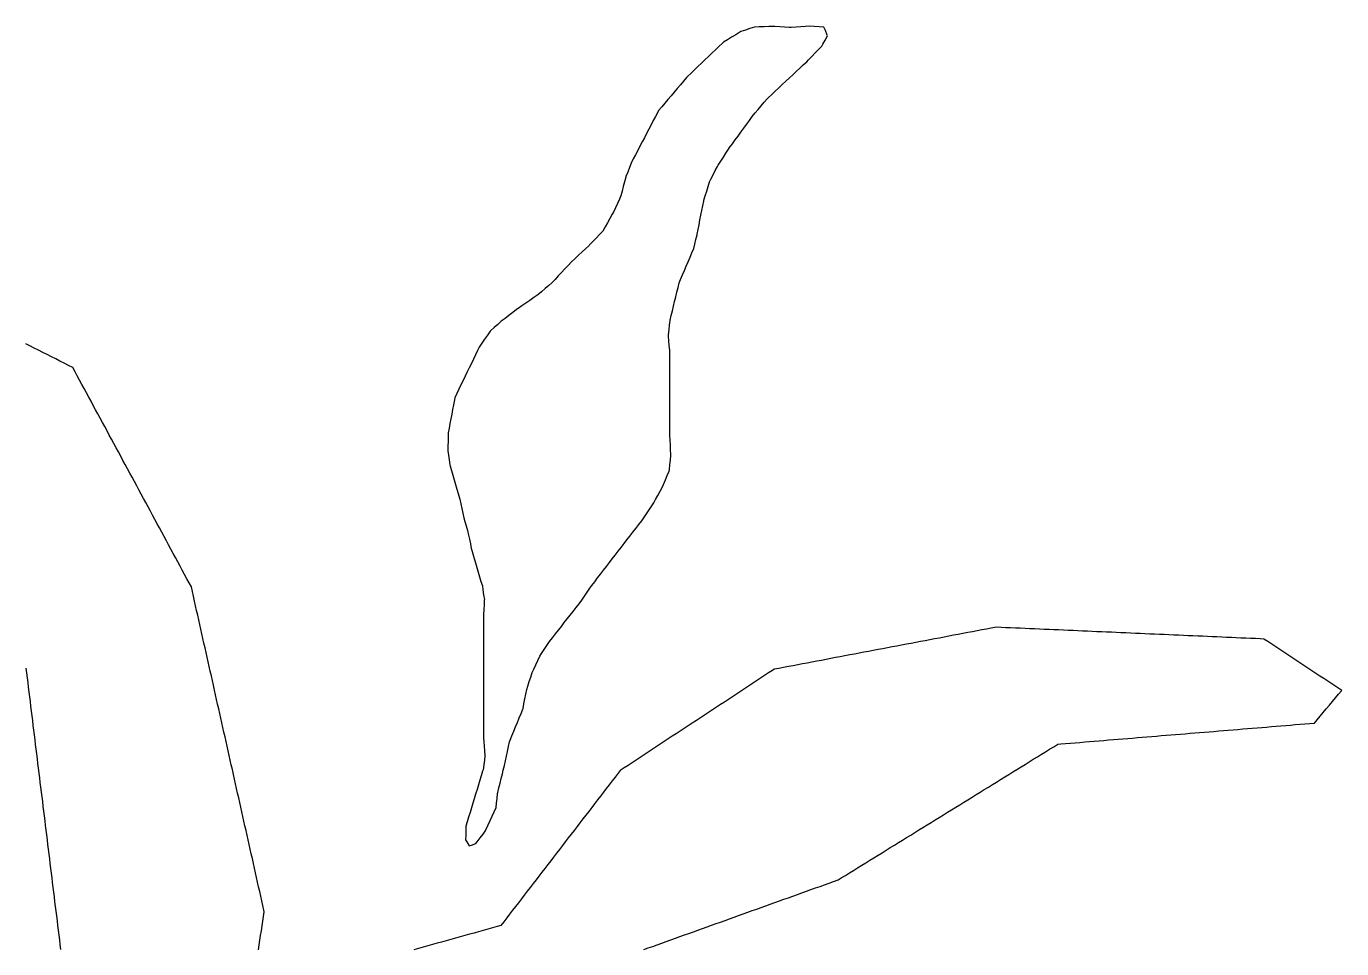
# Model space of a CAD drawing. Header units: millimetres. Extents: x 230 to 3347, y 514 to 5196.
# Drawn here: x 2617.4 to 2891.2, y 4037.5 to 4229.6 of the extents above; entities that cross this region are included whole.
import ezdxf

# ---------------------------------------------------------------- set-up
doc = ezdxf.new("R2010")
doc.units = ezdxf.units.MM
for name, color, linetype in [('ALL_ISLANDS', 7, 'Continuous'), ('OUTLINE_ISLAND_01', 7, 'Continuous'), ('OUTLINE_ISLAND_02', 7, 'Continuous')]:
    doc.layers.add(name, color=color, linetype=linetype)

msp = doc.modelspace()

# ---------------------------------------------------------------- linework, layer by layer
at = {"layer": 'ALL_ISLANDS'}
msp.add_lwpolyline([(2783.4048, 4229.4449), (2782.4062, 4229.4974), (2781.4076, 4229.5499), (2780.409, 4229.6024), (2779.6071, 4229.5431), (2778.6099, 4229.4692), (2777.6126, 4229.3954), (2776.6153, 4229.3216), (2776.2192, 4229.3495), (2775.2216, 4229.4198), (2774.2241, 4229.4902), (2773.2266, 4229.5606), (2772.9682, 4229.5536), (2771.9686, 4229.5265), (2770.969, 4229.4994), (2769.9693, 4229.4723), (2768.9697, 4229.4452), (2768.0306, 4229.1329), (2767.0817, 4228.8175), (2766.1327, 4228.502), (2765.9094, 4228.3655), (2765.0562, 4227.8439), (2764.203, 4227.3224), (2763.3498, 4226.8008), (2762.4965, 4226.2793), (2762.2743, 4226.0681), (2761.5493, 4225.3793), (2760.8244, 4224.6905), (2760.0994, 4224.0017), (2759.3745, 4223.3129), (2758.6496, 4222.6241), (2757.9246, 4221.9352), (2757.1997, 4221.2464), (2756.4747, 4220.5576), (2755.7498, 4219.8688), (2755.0249, 4219.18), (2754.8338, 4218.9545), (2754.1873, 4218.1916), (2753.5407, 4217.4287), (2752.8942, 4216.6659), (2752.2477, 4215.903), (2751.6012, 4215.1401), (2750.9546, 4214.3772), (2750.3081, 4213.6143), (2749.6616, 4212.8514), (2749.0151, 4212.0885), (2748.8242, 4211.7227), (2748.3617, 4210.8362), (2747.8991, 4209.9496), (2747.4365, 4209.063), (2746.974, 4208.1764), (2746.5114, 4207.2898), (2746.0488, 4206.4032), (2745.5863, 4205.5166), (2745.1237, 4204.6301), (2744.6611, 4203.7435), (2744.1986, 4202.8569), (2743.736, 4201.9703), (2743.2734, 4201.0837), (2742.9269, 4200.1763), (2742.5701, 4199.2421), (2742.2133, 4198.3079), (2742.1704, 4198.1453), (2741.915, 4197.1785), (2741.6597, 4196.2116), (2741.4044, 4195.2447), (2741.1491, 4194.2779), (2740.8493, 4193.6273), (2740.4307, 4192.7191), (2740.0122, 4191.8109), (2739.5936, 4190.9028), (2739.3347, 4190.4401), (2738.8464, 4189.5674), (2738.3581, 4188.6947), (2737.8699, 4187.822), (2737.3816, 4186.9493), (2736.6923, 4186.2256), (2736.0027, 4185.5015), (2735.313, 4184.7773), (2734.6234, 4184.0532), (2734.5298, 4183.966), (2733.7981, 4183.2844), (2733.0664, 4182.6027), (2732.3347, 4181.9211), (2731.603, 4181.2395), (2730.8712, 4180.5579), (2730.8534, 4180.5388), (2730.1698, 4179.8089), (2729.4862, 4179.079), (2728.8026, 4178.3491), (2728.1191, 4177.6193), (2727.4355, 4176.8894), (2726.7519, 4176.1595), (2726.1286, 4175.6209), (2725.3719, 4174.9671), (2724.6152, 4174.3133), (2723.8586, 4173.6595), (2723.8563, 4173.658), (2723.032, 4173.0918), (2722.2077, 4172.5257), (2721.3834, 4171.9596), (2720.5591, 4171.3934), (2719.7348, 4170.8273), (2719.4166, 4170.5838), (2718.6223, 4169.9762), (2717.8281, 4169.3686), (2717.0339, 4168.761), (2716.2397, 4168.1534), (2715.5105, 4167.5107), (2714.7604, 4166.8495), (2714.0102, 4166.1882), (2713.9328, 4166.0767), (2713.3624, 4165.2553), (2712.7921, 4164.4339), (2712.2218, 4163.6125), (2711.6515, 4162.791), (2711.3224, 4162.1066), (2710.8891, 4161.2054), (2710.4558, 4160.3041), (2710.0225, 4159.4029), (2709.5892, 4158.5017), (2709.1558, 4157.6004), (2708.7225, 4156.6992), (2708.2892, 4155.7979), (2707.8559, 4154.8967), (2707.4226, 4153.9955), (2706.9892, 4153.0942), (2706.5559, 4152.193), (2706.4772, 4151.7746), (2706.2924, 4150.7918), (2706.1075, 4149.8091), (2705.9226, 4148.8263), (2705.7378, 4147.8435), (2705.5529, 4146.8608), (2705.368, 4145.878), (2705.1832, 4144.8953), (2705.1734, 4144.1747), (2705.1598, 4143.1748), (2705.1462, 4142.1749), (2705.1326, 4141.175), (2705.2594, 4140.2654), (2705.3973, 4139.2749), (2705.5353, 4138.2845), (2705.6128, 4138.0208), (2705.8946, 4137.0614), (2706.1765, 4136.1019), (2706.4584, 4135.1425), (2706.7403, 4134.183), (2707.0221, 4133.2236), (2707.304, 4132.2641), (2707.5859, 4131.3047), (2707.6214, 4131.1351), (2707.8264, 4130.1563), (2708.0315, 4129.1775), (2708.2365, 4128.1988), (2708.4415, 4127.22), (2708.6468, 4126.4892), (2708.9172, 4125.5265), (2709.1876, 4124.5637), (2709.4581, 4123.601), (2709.62, 4122.7664), (2709.8105, 4121.7847), (2710.0011, 4120.8031), (2710.0324, 4120.6975), (2710.3169, 4119.7388), (2710.6015, 4118.7801), (2710.886, 4117.8215), (2711.1705, 4116.8628), (2711.455, 4115.9041), (2711.7396, 4114.9455), (2712.0241, 4113.9868), (2712.3086, 4113.0281), (2712.4326, 4112.1973), (2712.5802, 4111.2082), (2712.7279, 4110.2192), (2712.7223, 4110.1007), (2712.6756, 4109.1018), (2712.6288, 4108.1028), (2712.5821, 4107.1039), (2712.5353, 4106.105), (2712.5349, 4105.3904), (2712.5344, 4104.3904), (2712.5339, 4103.3904), (2712.5333, 4102.3904), (2712.5328, 4101.3904), (2712.5323, 4100.3904), (2712.5317, 4099.3904), (2712.5312, 4098.3904), (2712.5307, 4097.3904), (2712.5301, 4096.3904), (2712.5296, 4095.3904), (2712.5291, 4094.3904), (2712.5285, 4093.3904), (2712.528, 4092.3904), (2712.5275, 4091.3904), (2712.5269, 4090.3904), (2712.5264, 4089.3904), (2712.5259, 4088.3904), (2712.5253, 4087.3904), (2712.5248, 4086.3904), (2712.5242, 4085.3904), (2712.5237, 4084.3904), (2712.5232, 4083.3904), (2712.5226, 4082.3904), (2712.5221, 4081.3904), (2712.5873, 4080.6548), (2712.6756, 4079.6587), (2712.7639, 4078.6626), (2712.8522, 4077.6665), (2712.7238, 4076.7408), (2712.5865, 4075.7503), (2712.4492, 4074.7597), (2712.3598, 4074.4652), (2712.0695, 4073.5083), (2711.7791, 4072.5514), (2711.4888, 4071.5944), (2711.1985, 4070.6375), (2710.9081, 4069.6806), (2710.6178, 4068.7237), (2710.3274, 4067.7667), (2710.0371, 4066.8098), (2709.7468, 4065.8529), (2709.4564, 4064.896), (2709.1661, 4063.9391), (2708.8758, 4062.9821), (2708.8636, 4062.1515), (2708.8489, 4061.1516), (2708.8343, 4060.1517), (2709.0764, 4059.7406), (2709.5838, 4058.8789), (2710.0553, 4059.0621), (2710.9874, 4059.4242), (2711.248, 4059.7722), (2711.8473, 4060.5727), (2712.4467, 4061.3732), (2713.046, 4062.1737), (2713.1245, 4062.3495), (2713.5322, 4063.2626), (2713.9399, 4064.1757), (2714.3476, 4065.0888), (2714.7554, 4066.0019), (2715.1631, 4066.915), (2715.2558, 4067.796), (2715.3605, 4068.7905), (2715.4652, 4069.785), (2715.5227, 4070.0117), (2715.7686, 4070.981), (2716.0145, 4071.9503), (2716.2604, 4072.9195), (2716.5063, 4073.8888), (2716.6766, 4074.6796), (2716.887, 4075.6572), (2717.0975, 4076.6348), (2717.3079, 4077.6124), (2717.5184, 4078.59), (2717.7288, 4079.5676), (2717.9392, 4080.5452), (2718.0929, 4080.9178), (2718.4741, 4081.8423), (2718.8552, 4082.7668), (2719.2364, 4083.6913), (2719.6176, 4084.6158), (2719.9988, 4085.5403), (2720.38, 4086.4648), (2720.7612, 4087.3893), (2720.7878, 4087.5279), (2720.9767, 4088.5099), (2721.1656, 4089.4919), (2721.3545, 4090.4739), (2721.5434, 4091.4559), (2721.7715, 4092.1603), (2722.0796, 4093.1117), (2722.3877, 4094.063), (2722.6958, 4095.0144), (2723.0195, 4095.7074), (2723.4427, 4096.6135), (2723.8659, 4097.5195), (2724.2891, 4098.4256), (2724.6293, 4098.9496), (2725.1737, 4099.7884), (2725.7182, 4100.6271), (2726.2626, 4101.4659), (2726.2715, 4101.4771), (2726.8927, 4102.2608), (2727.5139, 4103.0444), (2728.1351, 4103.8281), (2728.7563, 4104.6117), (2729.3775, 4105.3954), (2729.9987, 4106.179), (2730.6199, 4106.9627), (2731.2411, 4107.7463), (2731.8623, 4108.53), (2732.4835, 4109.3136), (2733.0148, 4110.1092), (2733.5702, 4110.9408), (2734.1256, 4111.7724), (2734.6809, 4112.604), (2735.093, 4113.1379), (2735.704, 4113.9295), (2736.315, 4114.7212), (2736.926, 4115.5128), (2737.537, 4116.3045), (2738.148, 4117.0961), (2738.759, 4117.8877), (2739.3699, 4118.6794), (2739.9809, 4119.471), (2740.5919, 4120.2626), (2741.2029, 4121.0543), (2741.8139, 4121.8459), (2742.4249, 4122.6375), (2743.0359, 4123.4292), (2743.6469, 4124.2208), (2744.2579, 4125.0125), (2744.8689, 4125.8041), (2745.4799, 4126.5957), (2745.7654, 4127.0174), (2746.3261, 4127.8454), (2746.8868, 4128.6734), (2747.4475, 4129.5014), (2748.0082, 4130.3295), (2748.3742, 4131.0184), (2748.8434, 4131.9015), (2749.3126, 4132.7846), (2749.7818, 4133.6677), (2750.0147, 4134.1988), (2750.4161, 4135.1147), (2750.8176, 4136.0306), (2751.2191, 4136.9464), (2751.2532, 4137.2679), (2751.3586, 4138.2624), (2751.464, 4139.2568), (2751.5694, 4140.2512), (2751.5607, 4140.404), (2751.5044, 4141.4024), (2751.448, 4142.4008), (2751.3916, 4143.3993), (2751.3352, 4144.3977), (2751.3347, 4145.1743), (2751.334, 4146.1743), (2751.3333, 4147.1743), (2751.3326, 4148.1743), (2751.3319, 4149.1743), (2751.3312, 4150.1743), (2751.3304, 4151.1743), (2751.3297, 4152.1743), (2751.329, 4153.1743), (2751.3283, 4154.1743), (2751.3276, 4155.1743), (2751.3269, 4156.1743), (2751.3262, 4157.1743), (2751.3255, 4158.1743), (2751.3248, 4159.1743), (2751.3241, 4160.1743), (2751.3234, 4161.1743), (2751.3227, 4162.1743), (2751.2378, 4163.0873), (2751.1452, 4164.083), (2751.0526, 4165.0787), (2751.0825, 4165.3679), (2751.1855, 4166.3626), (2751.2884, 4167.3572), (2751.3914, 4168.3519), (2751.3996, 4168.3856), (2751.6356, 4169.3573), (2751.8717, 4170.3291), (2752.1077, 4171.3008), (2752.3438, 4172.2726), (2752.5798, 4173.2443), (2752.8159, 4174.2161), (2753.0519, 4175.1878), (2753.288, 4176.1595), (2753.5946, 4176.884), (2753.9843, 4177.8049), (2754.3741, 4178.7258), (2754.7639, 4179.6467), (2755.1537, 4180.5676), (2755.5435, 4181.4885), (2755.9333, 4182.4094), (2756.323, 4183.3303), (2756.5356, 4184.2057), (2756.7715, 4185.1775), (2757.0074, 4186.1493), (2757.0415, 4186.3231), (2757.2336, 4187.3045), (2757.4258, 4188.2858), (2757.618, 4189.2672), (2757.8102, 4190.2486), (2758.0024, 4191.2299), (2758.1945, 4192.2113), (2758.3867, 4193.1926), (2758.4378, 4193.3586), (2758.7318, 4194.3144), (2759.0257, 4195.2702), (2759.3197, 4196.226), (2759.6137, 4197.1818), (2759.8996, 4197.7487), (2760.35, 4198.6416), (2760.8003, 4199.5344), (2761.2506, 4200.4273), (2761.409, 4200.674), (2761.9493, 4201.5155), (2762.4895, 4202.357), (2763.0298, 4203.1985), (2763.5701, 4204.04), (2763.7777, 4204.324), (2764.3679, 4205.1312), (2764.9582, 4205.9384), (2765.5484, 4206.7456), (2766.1387, 4207.5528), (2766.7289, 4208.36), (2767.3192, 4209.1673), (2767.9094, 4209.9745), (2768.4997, 4210.7817), (2769.0899, 4211.5889), (2769.6985, 4212.3005), (2770.3485, 4213.0604), (2770.9985, 4213.8203), (2771.6485, 4214.5803), (2771.8148, 4214.7351), (2772.5465, 4215.4167), (2773.2782, 4216.0983), (2774.01, 4216.7799), (2774.7417, 4217.4615), (2775.4734, 4218.1431), (2776.2051, 4218.8247), (2776.9369, 4219.5063), (2777.6686, 4220.1879), (2778.4003, 4220.8695), (2779.1321, 4221.5511), (2779.8638, 4222.2327), (2780.2257, 4222.6093), (2780.9186, 4223.3304), (2781.6115, 4224.0514), (2782.3043, 4224.7724), (2782.9972, 4225.4935), (2783.2012, 4225.8511), (2783.6967, 4226.7197), (2784.1921, 4227.5884), (2784.1077, 4227.7876), (2783.7172, 4228.7082)], close=True, dxfattribs=at)
for points in [[(2665.7039, 4037.2772), (2665.8536, 4038.2659), (2666.0032, 4039.2546), (2666.1529, 4040.2434), (2666.3026, 4041.2321), (2666.4523, 4042.2208), (2666.602, 4043.2096), (2666.7517, 4044.1983), (2666.9014, 4045.187), (2666.8305, 4045.5032), (2666.6116, 4046.479), (2666.3927, 4047.4547), (2666.1738, 4048.4305), (2665.9549, 4049.4062), (2665.736, 4050.382), (2665.5172, 4051.3577), (2665.2983, 4052.3335), (2665.0794, 4053.3092), (2664.8605, 4054.285), (2664.6416, 4055.2607), (2664.4227, 4056.2365), (2664.2039, 4057.2122), (2663.985, 4058.188), (2663.7661, 4059.1637), (2663.5472, 4060.1395), (2663.3283, 4061.1152), (2663.1095, 4062.091), (2662.8906, 4063.0667), (2662.6717, 4064.0425), (2662.4528, 4065.0182), (2662.2339, 4065.994), (2662.015, 4066.9697), (2661.7962, 4067.9455), (2661.5773, 4068.9212), (2661.3584, 4069.897), (2661.1395, 4070.8727), (2660.9206, 4071.8485), (2660.7017, 4072.8242), (2660.4829, 4073.8), (2660.264, 4074.7757), (2660.0451, 4075.7515), (2659.8262, 4076.7272), (2659.6073, 4077.703), (2659.3884, 4078.6787), (2659.1696, 4079.6545), (2658.9507, 4080.6302), (2658.7318, 4081.606), (2658.5129, 4082.5817), (2658.294, 4083.5575), (2658.0752, 4084.5332), (2657.8563, 4085.509), (2657.6374, 4086.4848), (2657.4185, 4087.4605), (2657.1996, 4088.4363), (2656.9807, 4089.412), (2656.7619, 4090.3878), (2656.543, 4091.3635), (2656.3241, 4092.3393), (2656.1052, 4093.315), (2655.8863, 4094.2908), (2655.6674, 4095.2665), (2655.4486, 4096.2423), (2655.2297, 4097.218), (2655.0108, 4098.1938), (2654.7919, 4099.1695), (2654.573, 4100.1453), (2654.3542, 4101.121), (2654.1353, 4102.0968), (2653.9164, 4103.0725), (2653.6975, 4104.0483), (2653.4786, 4105.024), (2653.2597, 4105.9998), (2653.0409, 4106.9755), (2652.822, 4107.9513), (2652.6031, 4108.927), (2652.3842, 4109.9028), (2652.1653, 4110.8785), (2651.9464, 4111.8543), (2651.7276, 4112.83), (2651.2741, 4113.6696), (2650.7989, 4114.5494), (2650.3236, 4115.4293), (2649.8484, 4116.3091), (2649.3731, 4117.189), (2648.8979, 4118.0688), (2648.4227, 4118.9487), (2647.9474, 4119.8286), (2647.4722, 4120.7084), (2646.997, 4121.5883), (2646.5217, 4122.4681), (2646.0465, 4123.348), (2645.5712, 4124.2278), (2645.096, 4125.1077), (2644.6208, 4125.9876), (2644.1455, 4126.8674), (2643.6703, 4127.7473), (2643.195, 4128.6271), (2642.7198, 4129.507), (2642.2446, 4130.3868), (2641.7693, 4131.2667), (2641.2941, 4132.1466), (2640.8188, 4133.0264), (2640.3436, 4133.9063), (2639.8684, 4134.7861), (2639.3931, 4135.666), (2638.9179, 4136.5458), (2638.4426, 4137.4257), (2637.9674, 4138.3055), (2637.4922, 4139.1854), (2637.0169, 4140.0653), (2636.5417, 4140.9451), (2636.0664, 4141.825), (2635.5912, 4142.7048), (2635.116, 4143.5847), (2634.6407, 4144.4645), (2634.1655, 4145.3444), (2633.6903, 4146.2243), (2633.215, 4147.1041), (2632.7398, 4147.984), (2632.2645, 4148.8638), (2631.7893, 4149.7437), (2631.3141, 4150.6235), (2630.8388, 4151.5034), (2630.3636, 4152.3833), (2629.8883, 4153.2631), (2629.4131, 4154.143), (2628.9379, 4155.0228), (2628.4626, 4155.9027), (2627.9874, 4156.7825), (2627.5121, 4157.6624), (2627.0369, 4158.5422), (2626.1642, 4158.9819), (2625.2711, 4159.4318), (2624.378, 4159.8816), (2623.4849, 4160.3315), (2622.5918, 4160.7814), (2621.6987, 4161.2313), (2620.8057, 4161.6812), (2619.9126, 4162.131), (2619.0195, 4162.5809), (2618.1264, 4163.0308), (2617.2333, 4163.4807)], [(2745.9061, 4037.2988), (2746.8473, 4037.6366), (2747.7885, 4037.9744), (2748.7297, 4038.3122), (2749.6709, 4038.65), (2750.6122, 4038.9878), (2751.5534, 4039.3256), (2752.4946, 4039.6634), (2753.4358, 4040.0012), (2754.377, 4040.339), (2755.3183, 4040.6768), (2756.2595, 4041.0146), (2757.2007, 4041.3524), (2758.1419, 4041.6902), (2759.0831, 4042.028), (2760.0244, 4042.3657), (2760.9656, 4042.7035), (2761.9068, 4043.0413), (2762.848, 4043.3791), (2763.7892, 4043.7169), (2764.7304, 4044.0547), (2765.6717, 4044.3925), (2766.6129, 4044.7303), (2767.5541, 4045.0681), (2768.4953, 4045.4059), (2769.4365, 4045.7437), (2770.3778, 4046.0815), (2771.319, 4046.4193), (2772.2602, 4046.7571), (2773.2014, 4047.0949), (2774.1426, 4047.4327), (2775.0839, 4047.7705), (2776.0251, 4048.1083), (2776.9663, 4048.4461), (2777.9075, 4048.7839), (2778.8487, 4049.1217), (2779.7899, 4049.4595), (2780.7312, 4049.7973), (2781.6724, 4050.1351), (2782.6136, 4050.4729), (2783.5548, 4050.8107), (2784.496, 4051.1485), (2785.4373, 4051.4863), (2786.3785, 4051.8241), (2787.0325, 4052.2282), (2787.8833, 4052.7538), (2788.734, 4053.2794), (2789.5847, 4053.805), (2790.4355, 4054.3306), (2791.2862, 4054.8562), (2792.1369, 4055.3818), (2792.9877, 4055.9074), (2793.8384, 4056.433), (2794.6891, 4056.9586), (2795.5399, 4057.4842), (2796.3906, 4058.0098), (2797.2413, 4058.5354), (2798.092, 4059.061), (2798.9428, 4059.5866), (2799.7935, 4060.1122), (2800.6442, 4060.6378), (2801.495, 4061.1634), (2802.3457, 4061.689), (2803.1964, 4062.2146), (2804.0472, 4062.7402), (2804.8979, 4063.2658), (2805.7486, 4063.7914), (2806.5994, 4064.317), (2807.4501, 4064.8426), (2808.3008, 4065.3682), (2809.1516, 4065.8938), (2810.0023, 4066.4194), (2810.853, 4066.945), (2811.7037, 4067.4706), (2812.5545, 4067.9962), (2813.4052, 4068.5218), (2814.2559, 4069.0474), (2815.1067, 4069.573), (2815.9574, 4070.0986), (2816.8081, 4070.6242), (2817.6589, 4071.1498), (2818.5096, 4071.6754), (2819.3603, 4072.201), (2820.2111, 4072.7266), (2821.0618, 4073.2522), (2821.9125, 4073.7778), (2822.7633, 4074.3034), (2823.614, 4074.829), (2824.4647, 4075.3546), (2825.3155, 4075.8802), (2826.1662, 4076.4058), (2827.0169, 4076.9314), (2827.8676, 4077.457), (2828.7184, 4077.9826), (2829.5691, 4078.5082), (2830.4198, 4079.0338), (2831.2706, 4079.5594), (2832.1213, 4080.085), (2832.7311, 4080.1351), (2833.7278, 4080.217), (2834.7244, 4080.2989), (2835.7211, 4080.3809), (2836.7177, 4080.4628), (2837.7143, 4080.5447), (2838.711, 4080.6266), (2839.7076, 4080.7085), (2840.7043, 4080.7904), (2841.7009, 4080.8723), (2842.6975, 4080.9542), (2843.6942, 4081.0361), (2844.6908, 4081.118), (2845.6875, 4081.2), (2846.6841, 4081.2819), (2847.6807, 4081.3638), (2848.6774, 4081.4457), (2849.674, 4081.5276), (2850.6707, 4081.6095), (2851.6673, 4081.6914), (2852.6639, 4081.7733), (2853.6606, 4081.8552), (2854.6572, 4081.9371), (2855.6539, 4082.0191), (2856.6505, 4082.101), (2857.6471, 4082.1829), (2858.6438, 4082.2648), (2859.6404, 4082.3467), (2860.637, 4082.4286), (2861.6337, 4082.5105), (2862.6303, 4082.5924), (2863.627, 4082.6743), (2864.6236, 4082.7562), (2865.6202, 4082.8381), (2866.6169, 4082.9201), (2867.6135, 4083.002), (2868.6102, 4083.0839), (2869.6068, 4083.1658), (2870.6034, 4083.2477), (2871.6001, 4083.3296), (2872.5967, 4083.4115), (2873.5934, 4083.4934), (2874.59, 4083.5753), (2875.5866, 4083.6572), (2876.5833, 4083.7392), (2877.5799, 4083.8211), (2878.5766, 4083.903), (2879.5732, 4083.9849), (2880.5698, 4084.0668), (2881.5665, 4084.1487), (2882.5631, 4084.2306), (2883.5598, 4084.3125), (2884.5564, 4084.3944), (2885.553, 4084.4763), (2886.1001, 4085.1334), (2886.7399, 4085.9019), (2887.3797, 4086.6704), (2888.0196, 4087.4389), (2888.6594, 4088.2074), (2889.2992, 4088.9759), (2889.9391, 4089.7444), (2890.5789, 4090.5129), (2891.2187, 4091.2814), (2890.8504, 4091.5244), (2890.0156, 4092.075), (2889.1809, 4092.6257), (2888.3461, 4093.1763), (2887.5114, 4093.7269), (2886.6766, 4094.2775), (2885.8418, 4094.8281), (2885.0071, 4095.3788), (2884.1723, 4095.9294), (2883.3376, 4096.48), (2882.5028, 4097.0306), (2881.6681, 4097.5812), (2880.8333, 4098.1319), (2879.9985, 4098.6825), (2879.1638, 4099.2331), (2878.329, 4099.7837), (2877.4943, 4100.3343), (2876.6595, 4100.885), (2875.8248, 4101.4356), (2874.99, 4101.9862), (2874.2427, 4102.019), (2873.2437, 4102.063), (2872.2446, 4102.1069), (2871.2456, 4102.1508), (2870.2466, 4102.1947), (2869.2475, 4102.2386), (2868.2485, 4102.2825), (2867.2495, 4102.3265), (2866.2504, 4102.3704), (2865.2514, 4102.4143), (2864.2524, 4102.4582), (2863.2533, 4102.5021), (2862.2543, 4102.546), (2861.2553, 4102.5899), (2860.2562, 4102.6339), (2859.2572, 4102.6778), (2858.2581, 4102.7217), (2857.2591, 4102.7656), (2856.2601, 4102.8095), (2855.261, 4102.8534), (2854.262, 4102.8974), (2853.263, 4102.9413), (2852.2639, 4102.9852), (2851.2649, 4103.0291), (2850.2659, 4103.073), (2849.2668, 4103.1169), (2848.2678, 4103.1608), (2847.2688, 4103.2048), (2846.2697, 4103.2487), (2845.2707, 4103.2926), (2844.2717, 4103.3365), (2843.2726, 4103.3804), (2842.2736, 4103.4243), (2841.2745, 4103.4683), (2840.2755, 4103.5122), (2839.2765, 4103.5561), (2838.2774, 4103.6), (2837.2784, 4103.6439), (2836.2794, 4103.6878), (2835.2803, 4103.7318), (2834.2813, 4103.7757), (2833.2823, 4103.8196), (2832.2832, 4103.8635), (2831.2842, 4103.9074), (2830.2852, 4103.9513), (2829.2861, 4103.9952), (2828.2871, 4104.0392), (2827.2881, 4104.0831), (2826.289, 4104.127), (2825.29, 4104.1709), (2824.291, 4104.2148), (2823.2919, 4104.2587), (2822.2929, 4104.3027), (2821.2938, 4104.3466), (2820.2948, 4104.3905), (2819.2958, 4104.4344), (2819.251, 4104.4259), (2818.2684, 4104.2399), (2817.2859, 4104.054), (2816.3033, 4103.868), (2815.3208, 4103.682), (2814.3382, 4103.496), (2813.3557, 4103.31), (2812.3731, 4103.124), (2811.3906, 4102.938), (2810.408, 4102.7521), (2809.4255, 4102.5661), (2808.4429, 4102.3801), (2807.4603, 4102.1941), (2806.4778, 4102.0081), (2805.4952, 4101.8221), (2804.5127, 4101.6361), (2803.5301, 4101.4502), (2802.5476, 4101.2642), (2801.565, 4101.0782), (2800.5825, 4100.8922), (2799.5999, 4100.7062), (2798.6174, 4100.5202), (2797.6348, 4100.3342), (2796.6523, 4100.1483), (2795.6697, 4099.9623), (2794.6872, 4099.7763), (2793.7046, 4099.5903), (2792.7221, 4099.4043), (2791.7395, 4099.2183), (2790.757, 4099.0323), (2789.7744, 4098.8464), (2788.7919, 4098.6604), (2787.8093, 4098.4744), (2786.8267, 4098.2884), (2785.8442, 4098.1024), (2784.8616, 4097.9164), (2783.8791, 4097.7304), (2782.8965, 4097.5445), (2781.914, 4097.3585), (2780.9314, 4097.1725), (2779.9489, 4096.9865), (2778.9663, 4096.8005), (2777.9838, 4096.6145), (2777.0012, 4096.4285), (2776.0187, 4096.2426), (2775.0361, 4096.0566), (2774.0536, 4095.8706), (2773.071, 4095.6846), (2772.7323, 4095.4617), (2771.8969, 4094.912), (2771.0616, 4094.3623), (2770.2262, 4093.8126), (2769.3908, 4093.2629), (2768.5555, 4092.7132), (2767.7201, 4092.1635), (2766.8847, 4091.6138), (2766.0494, 4091.0641), (2765.214, 4090.5144), (2764.3786, 4089.9647), (2763.5433, 4089.415), (2762.7079, 4088.8653), (2761.8726, 4088.3156), (2761.0372, 4087.7659), (2760.2018, 4087.2162), (2759.3665, 4086.6665), (2758.5311, 4086.1168), (2757.6957, 4085.5671), (2756.8604, 4085.0174), (2756.025, 4084.4677), (2755.1897, 4083.918), (2754.3543, 4083.3683), (2753.5189, 4082.8186), (2752.6836, 4082.2689), (2751.8482, 4081.7192), (2751.0128, 4081.1695), (2750.1775, 4080.6199), (2749.3421, 4080.0702), (2748.5067, 4079.5205), (2747.6714, 4078.9708), (2746.836, 4078.4211), (2746.0007, 4077.8714), (2745.1653, 4077.3217), (2744.3299, 4076.772), (2743.4946, 4076.2223), (2742.6592, 4075.6726), (2741.8238, 4075.1229), (2740.9885, 4074.5732), (2740.5596, 4074.0157), (2739.9498, 4073.2232), (2739.34, 4072.4306), (2738.7302, 4071.6381), (2738.1204, 4070.8455), (2737.5106, 4070.053), (2736.9008, 4069.2604), (2736.291, 4068.4678), (2735.6812, 4067.6753), (2735.0714, 4066.8827), (2734.4616, 4066.0902), (2733.8518, 4065.2976), (2733.242, 4064.5051), (2732.6322, 4063.7125), (2732.0224, 4062.92), (2731.4126, 4062.1274), (2730.8028, 4061.3348), (2730.193, 4060.5423), (2729.5832, 4059.7497), (2728.9734, 4058.9572), (2728.3636, 4058.1646), (2727.7538, 4057.3721), (2727.144, 4056.5795), (2726.5342, 4055.787), (2725.9244, 4054.9944), (2725.3146, 4054.2018), (2724.7048, 4053.4093), (2724.095, 4052.6167), (2723.4852, 4051.8242), (2722.8754, 4051.0316), (2722.2656, 4050.2391), (2721.6558, 4049.4465), (2721.046, 4048.654), (2720.4362, 4047.8614), (2719.8264, 4047.0688), (2719.2166, 4046.2763), (2718.6068, 4045.4837), (2717.997, 4044.6912), (2717.3872, 4043.8986), (2716.7774, 4043.1061), (2716.1676, 4042.3135), (2715.3909, 4042.0969), (2714.4276, 4041.8283), (2713.4644, 4041.5596), (2712.5011, 4041.291), (2711.5379, 4041.0224), (2710.5747, 4040.7537), (2709.6114, 4040.4851), (2708.6482, 4040.2165), (2707.6849, 4039.9478), (2706.7217, 4039.6792), (2705.7585, 4039.4106), (2704.7952, 4039.1419), (2703.832, 4038.8733), (2702.8687, 4038.6046), (2701.9055, 4038.336), (2700.9422, 4038.0674), (2699.979, 4037.7987), (2699.0158, 4037.5301), (2698.0525, 4037.2615)], [(2617.2838, 4095.9076), (2617.4059, 4094.9151), (2617.5281, 4093.9225), (2617.6502, 4092.93), (2617.7723, 4091.9375), (2617.8944, 4090.945), (2618.0165, 4089.9525), (2618.1387, 4088.96), (2618.2608, 4087.9675), (2618.3829, 4086.9749), (2618.505, 4085.9824), (2618.6272, 4084.9899), (2618.7493, 4083.9974), (2618.8714, 4083.0049), (2618.9935, 4082.0124), (2619.1157, 4081.0198), (2619.2378, 4080.0273), (2619.3599, 4079.0348), (2619.482, 4078.0423), (2619.6041, 4077.0498), (2619.7263, 4076.0573), (2619.8484, 4075.0648), (2619.9705, 4074.0722), (2620.0926, 4073.0797), (2620.2148, 4072.0872), (2620.3369, 4071.0947), (2620.459, 4070.1022), (2620.5811, 4069.1097), (2620.7033, 4068.1172), (2620.8254, 4067.1246), (2620.9475, 4066.1321), (2621.0696, 4065.1396), (2621.1918, 4064.1471), (2621.3139, 4063.1546), (2621.436, 4062.1621), (2621.5581, 4061.1696), (2621.6802, 4060.177), (2621.8024, 4059.1845), (2621.9245, 4058.192), (2622.0466, 4057.1995), (2622.1687, 4056.207), (2622.2909, 4055.2145), (2622.413, 4054.2219), (2622.5351, 4053.2294), (2622.6572, 4052.2369), (2622.7794, 4051.2444), (2622.9015, 4050.2519), (2623.0236, 4049.2594), (2623.1457, 4048.2669), (2623.2678, 4047.2743), (2623.39, 4046.2818), (2623.5121, 4045.2893), (2623.6342, 4044.2968), (2623.7563, 4043.3043), (2623.8785, 4042.3118), (2624.0006, 4041.3193), (2624.1227, 4040.3267), (2624.2448, 4039.3342), (2624.367, 4038.3417), (2624.4891, 4037.3492)]]:
    msp.add_lwpolyline(points, dxfattribs=at)
at = {"layer": 'OUTLINE_ISLAND_01'}
for points in [[(2665.7039, 4037.2772), (2665.8536, 4038.2659), (2666.0032, 4039.2546), (2666.1529, 4040.2434), (2666.3026, 4041.2321), (2666.4523, 4042.2208), (2666.602, 4043.2096), (2666.7517, 4044.1983), (2666.9014, 4045.187), (2666.8305, 4045.5032), (2666.6116, 4046.479), (2666.3927, 4047.4547), (2666.1738, 4048.4305), (2665.9549, 4049.4062), (2665.736, 4050.382), (2665.5172, 4051.3577), (2665.2983, 4052.3335), (2665.0794, 4053.3092), (2664.8605, 4054.285), (2664.6416, 4055.2607), (2664.4227, 4056.2365), (2664.2039, 4057.2122), (2663.985, 4058.188), (2663.7661, 4059.1637), (2663.5472, 4060.1395), (2663.3283, 4061.1152), (2663.1095, 4062.091), (2662.8906, 4063.0667), (2662.6717, 4064.0425), (2662.4528, 4065.0182), (2662.2339, 4065.994), (2662.015, 4066.9697), (2661.7962, 4067.9455), (2661.5773, 4068.9212), (2661.3584, 4069.897), (2661.1395, 4070.8727), (2660.9206, 4071.8485), (2660.7017, 4072.8242), (2660.4829, 4073.8), (2660.264, 4074.7757), (2660.0451, 4075.7515), (2659.8262, 4076.7272), (2659.6073, 4077.703), (2659.3884, 4078.6787), (2659.1696, 4079.6545), (2658.9507, 4080.6302), (2658.7318, 4081.606), (2658.5129, 4082.5817), (2658.294, 4083.5575), (2658.0752, 4084.5332), (2657.8563, 4085.509), (2657.6374, 4086.4848), (2657.4185, 4087.4605), (2657.1996, 4088.4363), (2656.9807, 4089.412), (2656.7619, 4090.3878), (2656.543, 4091.3635), (2656.3241, 4092.3393), (2656.1052, 4093.315), (2655.8863, 4094.2908), (2655.6674, 4095.2665), (2655.4486, 4096.2423), (2655.2297, 4097.218), (2655.0108, 4098.1938), (2654.7919, 4099.1695), (2654.573, 4100.1453), (2654.3542, 4101.121), (2654.1353, 4102.0968), (2653.9164, 4103.0725), (2653.6975, 4104.0483), (2653.4786, 4105.024), (2653.2597, 4105.9998), (2653.0409, 4106.9755), (2652.822, 4107.9513), (2652.6031, 4108.927), (2652.3842, 4109.9028), (2652.1653, 4110.8785), (2651.9464, 4111.8543), (2651.7276, 4112.83), (2651.2741, 4113.6696), (2650.7989, 4114.5494), (2650.3236, 4115.4293), (2649.8484, 4116.3091), (2649.3731, 4117.189), (2648.8979, 4118.0688), (2648.4227, 4118.9487), (2647.9474, 4119.8286), (2647.4722, 4120.7084), (2646.997, 4121.5883), (2646.5217, 4122.4681), (2646.0465, 4123.348), (2645.5712, 4124.2278), (2645.096, 4125.1077), (2644.6208, 4125.9876), (2644.1455, 4126.8674), (2643.6703, 4127.7473), (2643.195, 4128.6271), (2642.7198, 4129.507), (2642.2446, 4130.3868), (2641.7693, 4131.2667), (2641.2941, 4132.1466), (2640.8188, 4133.0264), (2640.3436, 4133.9063), (2639.8684, 4134.7861), (2639.3931, 4135.666), (2638.9179, 4136.5458), (2638.4426, 4137.4257), (2637.9674, 4138.3055), (2637.4922, 4139.1854), (2637.0169, 4140.0653), (2636.5417, 4140.9451), (2636.0664, 4141.825), (2635.5912, 4142.7048), (2635.116, 4143.5847), (2634.6407, 4144.4645), (2634.1655, 4145.3444), (2633.6903, 4146.2243), (2633.215, 4147.1041), (2632.7398, 4147.984), (2632.2645, 4148.8638), (2631.7893, 4149.7437), (2631.3141, 4150.6235), (2630.8388, 4151.5034), (2630.3636, 4152.3833), (2629.8883, 4153.2631), (2629.4131, 4154.143), (2628.9379, 4155.0228), (2628.4626, 4155.9027), (2627.9874, 4156.7825), (2627.5121, 4157.6624), (2627.0369, 4158.5422), (2626.1642, 4158.9819), (2625.2711, 4159.4318), (2624.378, 4159.8816), (2623.4849, 4160.3315), (2622.5918, 4160.7814), (2621.6987, 4161.2313), (2620.8057, 4161.6812), (2619.9126, 4162.131), (2619.0195, 4162.5809), (2618.1264, 4163.0308), (2617.2333, 4163.4807)], [(2745.9061, 4037.2988), (2746.8473, 4037.6366), (2747.7885, 4037.9744), (2748.7297, 4038.3122), (2749.6709, 4038.65), (2750.6122, 4038.9878), (2751.5534, 4039.3256), (2752.4946, 4039.6634), (2753.4358, 4040.0012), (2754.377, 4040.339), (2755.3183, 4040.6768), (2756.2595, 4041.0146), (2757.2007, 4041.3524), (2758.1419, 4041.6902), (2759.0831, 4042.028), (2760.0244, 4042.3657), (2760.9656, 4042.7035), (2761.9068, 4043.0413), (2762.848, 4043.3791), (2763.7892, 4043.7169), (2764.7304, 4044.0547), (2765.6717, 4044.3925), (2766.6129, 4044.7303), (2767.5541, 4045.0681), (2768.4953, 4045.4059), (2769.4365, 4045.7437), (2770.3778, 4046.0815), (2771.319, 4046.4193), (2772.2602, 4046.7571), (2773.2014, 4047.0949), (2774.1426, 4047.4327), (2775.0839, 4047.7705), (2776.0251, 4048.1083), (2776.9663, 4048.4461), (2777.9075, 4048.7839), (2778.8487, 4049.1217), (2779.7899, 4049.4595), (2780.7312, 4049.7973), (2781.6724, 4050.1351), (2782.6136, 4050.4729), (2783.5548, 4050.8107), (2784.496, 4051.1485), (2785.4373, 4051.4863), (2786.3785, 4051.8241), (2787.0325, 4052.2282), (2787.8833, 4052.7538), (2788.734, 4053.2794), (2789.5847, 4053.805), (2790.4355, 4054.3306), (2791.2862, 4054.8562), (2792.1369, 4055.3818), (2792.9877, 4055.9074), (2793.8384, 4056.433), (2794.6891, 4056.9586), (2795.5399, 4057.4842), (2796.3906, 4058.0098), (2797.2413, 4058.5354), (2798.092, 4059.061), (2798.9428, 4059.5866), (2799.7935, 4060.1122), (2800.6442, 4060.6378), (2801.495, 4061.1634), (2802.3457, 4061.689), (2803.1964, 4062.2146), (2804.0472, 4062.7402), (2804.8979, 4063.2658), (2805.7486, 4063.7914), (2806.5994, 4064.317), (2807.4501, 4064.8426), (2808.3008, 4065.3682), (2809.1516, 4065.8938), (2810.0023, 4066.4194), (2810.853, 4066.945), (2811.7037, 4067.4706), (2812.5545, 4067.9962), (2813.4052, 4068.5218), (2814.2559, 4069.0474), (2815.1067, 4069.573), (2815.9574, 4070.0986), (2816.8081, 4070.6242), (2817.6589, 4071.1498), (2818.5096, 4071.6754), (2819.3603, 4072.201), (2820.2111, 4072.7266), (2821.0618, 4073.2522), (2821.9125, 4073.7778), (2822.7633, 4074.3034), (2823.614, 4074.829), (2824.4647, 4075.3546), (2825.3155, 4075.8802), (2826.1662, 4076.4058), (2827.0169, 4076.9314), (2827.8676, 4077.457), (2828.7184, 4077.9826), (2829.5691, 4078.5082), (2830.4198, 4079.0338), (2831.2706, 4079.5594), (2832.1213, 4080.085), (2832.7311, 4080.1351), (2833.7278, 4080.217), (2834.7244, 4080.2989), (2835.7211, 4080.3809), (2836.7177, 4080.4628), (2837.7143, 4080.5447), (2838.711, 4080.6266), (2839.7076, 4080.7085), (2840.7043, 4080.7904), (2841.7009, 4080.8723), (2842.6975, 4080.9542), (2843.6942, 4081.0361), (2844.6908, 4081.118), (2845.6875, 4081.2), (2846.6841, 4081.2819), (2847.6807, 4081.3638), (2848.6774, 4081.4457), (2849.674, 4081.5276), (2850.6707, 4081.6095), (2851.6673, 4081.6914), (2852.6639, 4081.7733), (2853.6606, 4081.8552), (2854.6572, 4081.9371), (2855.6539, 4082.0191), (2856.6505, 4082.101), (2857.6471, 4082.1829), (2858.6438, 4082.2648), (2859.6404, 4082.3467), (2860.637, 4082.4286), (2861.6337, 4082.5105), (2862.6303, 4082.5924), (2863.627, 4082.6743), (2864.6236, 4082.7562), (2865.6202, 4082.8381), (2866.6169, 4082.9201), (2867.6135, 4083.002), (2868.6102, 4083.0839), (2869.6068, 4083.1658), (2870.6034, 4083.2477), (2871.6001, 4083.3296), (2872.5967, 4083.4115), (2873.5934, 4083.4934), (2874.59, 4083.5753), (2875.5866, 4083.6572), (2876.5833, 4083.7392), (2877.5799, 4083.8211), (2878.5766, 4083.903), (2879.5732, 4083.9849), (2880.5698, 4084.0668), (2881.5665, 4084.1487), (2882.5631, 4084.2306), (2883.5598, 4084.3125), (2884.5564, 4084.3944), (2885.553, 4084.4763), (2886.1001, 4085.1334), (2886.7399, 4085.9019), (2887.3797, 4086.6704), (2888.0196, 4087.4389), (2888.6594, 4088.2074), (2889.2992, 4088.9759), (2889.9391, 4089.7444), (2890.5789, 4090.5129), (2891.2187, 4091.2814), (2890.8504, 4091.5244), (2890.0156, 4092.075), (2889.1809, 4092.6257), (2888.3461, 4093.1763), (2887.5114, 4093.7269), (2886.6766, 4094.2775), (2885.8418, 4094.8281), (2885.0071, 4095.3788), (2884.1723, 4095.9294), (2883.3376, 4096.48), (2882.5028, 4097.0306), (2881.6681, 4097.5812), (2880.8333, 4098.1319), (2879.9985, 4098.6825), (2879.1638, 4099.2331), (2878.329, 4099.7837), (2877.4943, 4100.3343), (2876.6595, 4100.885), (2875.8248, 4101.4356), (2874.99, 4101.9862), (2874.2427, 4102.019), (2873.2437, 4102.063), (2872.2446, 4102.1069), (2871.2456, 4102.1508), (2870.2466, 4102.1947), (2869.2475, 4102.2386), (2868.2485, 4102.2825), (2867.2495, 4102.3265), (2866.2504, 4102.3704), (2865.2514, 4102.4143), (2864.2524, 4102.4582), (2863.2533, 4102.5021), (2862.2543, 4102.546), (2861.2553, 4102.5899), (2860.2562, 4102.6339), (2859.2572, 4102.6778), (2858.2581, 4102.7217), (2857.2591, 4102.7656), (2856.2601, 4102.8095), (2855.261, 4102.8534), (2854.262, 4102.8974), (2853.263, 4102.9413), (2852.2639, 4102.9852), (2851.2649, 4103.0291), (2850.2659, 4103.073), (2849.2668, 4103.1169), (2848.2678, 4103.1608), (2847.2688, 4103.2048), (2846.2697, 4103.2487), (2845.2707, 4103.2926), (2844.2717, 4103.3365), (2843.2726, 4103.3804), (2842.2736, 4103.4243), (2841.2745, 4103.4683), (2840.2755, 4103.5122), (2839.2765, 4103.5561), (2838.2774, 4103.6), (2837.2784, 4103.6439), (2836.2794, 4103.6878), (2835.2803, 4103.7318), (2834.2813, 4103.7757), (2833.2823, 4103.8196), (2832.2832, 4103.8635), (2831.2842, 4103.9074), (2830.2852, 4103.9513), (2829.2861, 4103.9952), (2828.2871, 4104.0392), (2827.2881, 4104.0831), (2826.289, 4104.127), (2825.29, 4104.1709), (2824.291, 4104.2148), (2823.2919, 4104.2587), (2822.2929, 4104.3027), (2821.2938, 4104.3466), (2820.2948, 4104.3905), (2819.2958, 4104.4344), (2819.251, 4104.4259), (2818.2684, 4104.2399), (2817.2859, 4104.054), (2816.3033, 4103.868), (2815.3208, 4103.682), (2814.3382, 4103.496), (2813.3557, 4103.31), (2812.3731, 4103.124), (2811.3906, 4102.938), (2810.408, 4102.7521), (2809.4255, 4102.5661), (2808.4429, 4102.3801), (2807.4603, 4102.1941), (2806.4778, 4102.0081), (2805.4952, 4101.8221), (2804.5127, 4101.6361), (2803.5301, 4101.4502), (2802.5476, 4101.2642), (2801.565, 4101.0782), (2800.5825, 4100.8922), (2799.5999, 4100.7062), (2798.6174, 4100.5202), (2797.6348, 4100.3342), (2796.6523, 4100.1483), (2795.6697, 4099.9623), (2794.6872, 4099.7763), (2793.7046, 4099.5903), (2792.7221, 4099.4043), (2791.7395, 4099.2183), (2790.757, 4099.0323), (2789.7744, 4098.8464), (2788.7919, 4098.6604), (2787.8093, 4098.4744), (2786.8267, 4098.2884), (2785.8442, 4098.1024), (2784.8616, 4097.9164), (2783.8791, 4097.7304), (2782.8965, 4097.5445), (2781.914, 4097.3585), (2780.9314, 4097.1725), (2779.9489, 4096.9865), (2778.9663, 4096.8005), (2777.9838, 4096.6145), (2777.0012, 4096.4285), (2776.0187, 4096.2426), (2775.0361, 4096.0566), (2774.0536, 4095.8706), (2773.071, 4095.6846), (2772.7323, 4095.4617), (2771.8969, 4094.912), (2771.0616, 4094.3623), (2770.2262, 4093.8126), (2769.3908, 4093.2629), (2768.5555, 4092.7132), (2767.7201, 4092.1635), (2766.8847, 4091.6138), (2766.0494, 4091.0641), (2765.214, 4090.5144), (2764.3786, 4089.9647), (2763.5433, 4089.415), (2762.7079, 4088.8653), (2761.8726, 4088.3156), (2761.0372, 4087.7659), (2760.2018, 4087.2162), (2759.3665, 4086.6665), (2758.5311, 4086.1168), (2757.6957, 4085.5671), (2756.8604, 4085.0174), (2756.025, 4084.4677), (2755.1897, 4083.918), (2754.3543, 4083.3683), (2753.5189, 4082.8186), (2752.6836, 4082.2689), (2751.8482, 4081.7192), (2751.0128, 4081.1695), (2750.1775, 4080.6199), (2749.3421, 4080.0702), (2748.5067, 4079.5205), (2747.6714, 4078.9708), (2746.836, 4078.4211), (2746.0007, 4077.8714), (2745.1653, 4077.3217), (2744.3299, 4076.772), (2743.4946, 4076.2223), (2742.6592, 4075.6726), (2741.8238, 4075.1229), (2740.9885, 4074.5732), (2740.5596, 4074.0157), (2739.9498, 4073.2232), (2739.34, 4072.4306), (2738.7302, 4071.6381), (2738.1204, 4070.8455), (2737.5106, 4070.053), (2736.9008, 4069.2604), (2736.291, 4068.4678), (2735.6812, 4067.6753), (2735.0714, 4066.8827), (2734.4616, 4066.0902), (2733.8518, 4065.2976), (2733.242, 4064.5051), (2732.6322, 4063.7125), (2732.0224, 4062.92), (2731.4126, 4062.1274), (2730.8028, 4061.3348), (2730.193, 4060.5423), (2729.5832, 4059.7497), (2728.9734, 4058.9572), (2728.3636, 4058.1646), (2727.7538, 4057.3721), (2727.144, 4056.5795), (2726.5342, 4055.787), (2725.9244, 4054.9944), (2725.3146, 4054.2018), (2724.7048, 4053.4093), (2724.095, 4052.6167), (2723.4852, 4051.8242), (2722.8754, 4051.0316), (2722.2656, 4050.2391), (2721.6558, 4049.4465), (2721.046, 4048.654), (2720.4362, 4047.8614), (2719.8264, 4047.0688), (2719.2166, 4046.2763), (2718.6068, 4045.4837), (2717.997, 4044.6912), (2717.3872, 4043.8986), (2716.7774, 4043.1061), (2716.1676, 4042.3135), (2715.3909, 4042.0969), (2714.4276, 4041.8283), (2713.4644, 4041.5596), (2712.5011, 4041.291), (2711.5379, 4041.0224), (2710.5747, 4040.7537), (2709.6114, 4040.4851), (2708.6482, 4040.2165), (2707.6849, 4039.9478), (2706.7217, 4039.6792), (2705.7585, 4039.4106), (2704.7952, 4039.1419), (2703.832, 4038.8733), (2702.8687, 4038.6046), (2701.9055, 4038.336), (2700.9422, 4038.0674), (2699.979, 4037.7987), (2699.0158, 4037.5301), (2698.0525, 4037.2615)], [(2617.2838, 4095.9076), (2617.4059, 4094.9151), (2617.5281, 4093.9225), (2617.6502, 4092.93), (2617.7723, 4091.9375), (2617.8944, 4090.945), (2618.0165, 4089.9525), (2618.1387, 4088.96), (2618.2608, 4087.9675), (2618.3829, 4086.9749), (2618.505, 4085.9824), (2618.6272, 4084.9899), (2618.7493, 4083.9974), (2618.8714, 4083.0049), (2618.9935, 4082.0124), (2619.1157, 4081.0198), (2619.2378, 4080.0273), (2619.3599, 4079.0348), (2619.482, 4078.0423), (2619.6041, 4077.0498), (2619.7263, 4076.0573), (2619.8484, 4075.0648), (2619.9705, 4074.0722), (2620.0926, 4073.0797), (2620.2148, 4072.0872), (2620.3369, 4071.0947), (2620.459, 4070.1022), (2620.5811, 4069.1097), (2620.7033, 4068.1172), (2620.8254, 4067.1246), (2620.9475, 4066.1321), (2621.0696, 4065.1396), (2621.1918, 4064.1471), (2621.3139, 4063.1546), (2621.436, 4062.1621), (2621.5581, 4061.1696), (2621.6802, 4060.177), (2621.8024, 4059.1845), (2621.9245, 4058.192), (2622.0466, 4057.1995), (2622.1687, 4056.207), (2622.2909, 4055.2145), (2622.413, 4054.2219), (2622.5351, 4053.2294), (2622.6572, 4052.2369), (2622.7794, 4051.2444), (2622.9015, 4050.2519), (2623.0236, 4049.2594), (2623.1457, 4048.2669), (2623.2678, 4047.2743), (2623.39, 4046.2818), (2623.5121, 4045.2893), (2623.6342, 4044.2968), (2623.7563, 4043.3043), (2623.8785, 4042.3118), (2624.0006, 4041.3193), (2624.1227, 4040.3267), (2624.2448, 4039.3342), (2624.367, 4038.3417), (2624.4891, 4037.3492)]]:
    msp.add_lwpolyline(points, dxfattribs=at)
at = {"layer": 'OUTLINE_ISLAND_02'}
msp.add_lwpolyline([(2783.4048, 4229.4449), (2782.4062, 4229.4974), (2781.4076, 4229.5499), (2780.409, 4229.6024), (2779.6071, 4229.5431), (2778.6099, 4229.4692), (2777.6126, 4229.3954), (2776.6153, 4229.3216), (2776.2192, 4229.3495), (2775.2216, 4229.4198), (2774.2241, 4229.4902), (2773.2266, 4229.5606), (2772.9682, 4229.5536), (2771.9686, 4229.5265), (2770.969, 4229.4994), (2769.9693, 4229.4723), (2768.9697, 4229.4452), (2768.0306, 4229.1329), (2767.0817, 4228.8175), (2766.1327, 4228.502), (2765.9094, 4228.3655), (2765.0562, 4227.8439), (2764.203, 4227.3224), (2763.3498, 4226.8008), (2762.4965, 4226.2793), (2762.2743, 4226.0681), (2761.5493, 4225.3793), (2760.8244, 4224.6905), (2760.0994, 4224.0017), (2759.3745, 4223.3129), (2758.6496, 4222.6241), (2757.9246, 4221.9352), (2757.1997, 4221.2464), (2756.4747, 4220.5576), (2755.7498, 4219.8688), (2755.0249, 4219.18), (2754.8338, 4218.9545), (2754.1873, 4218.1916), (2753.5407, 4217.4287), (2752.8942, 4216.6659), (2752.2477, 4215.903), (2751.6012, 4215.1401), (2750.9546, 4214.3772), (2750.3081, 4213.6143), (2749.6616, 4212.8514), (2749.0151, 4212.0885), (2748.8242, 4211.7227), (2748.3617, 4210.8362), (2747.8991, 4209.9496), (2747.4365, 4209.063), (2746.974, 4208.1764), (2746.5114, 4207.2898), (2746.0488, 4206.4032), (2745.5863, 4205.5166), (2745.1237, 4204.6301), (2744.6611, 4203.7435), (2744.1986, 4202.8569), (2743.736, 4201.9703), (2743.2734, 4201.0837), (2742.9269, 4200.1763), (2742.5701, 4199.2421), (2742.2133, 4198.3079), (2742.1704, 4198.1453), (2741.915, 4197.1785), (2741.6597, 4196.2116), (2741.4044, 4195.2447), (2741.1491, 4194.2779), (2740.8493, 4193.6273), (2740.4307, 4192.7191), (2740.0122, 4191.8109), (2739.5936, 4190.9028), (2739.3347, 4190.4401), (2738.8464, 4189.5674), (2738.3581, 4188.6947), (2737.8699, 4187.822), (2737.3816, 4186.9493), (2736.6923, 4186.2256), (2736.0027, 4185.5015), (2735.313, 4184.7773), (2734.6234, 4184.0532), (2734.5298, 4183.966), (2733.7981, 4183.2844), (2733.0664, 4182.6027), (2732.3347, 4181.9211), (2731.603, 4181.2395), (2730.8712, 4180.5579), (2730.8534, 4180.5388), (2730.1698, 4179.8089), (2729.4862, 4179.079), (2728.8026, 4178.3491), (2728.1191, 4177.6193), (2727.4355, 4176.8894), (2726.7519, 4176.1595), (2726.1286, 4175.6209), (2725.3719, 4174.9671), (2724.6152, 4174.3133), (2723.8586, 4173.6595), (2723.8563, 4173.658), (2723.032, 4173.0918), (2722.2077, 4172.5257), (2721.3834, 4171.9596), (2720.5591, 4171.3934), (2719.7348, 4170.8273), (2719.4166, 4170.5838), (2718.6223, 4169.9762), (2717.8281, 4169.3686), (2717.0339, 4168.761), (2716.2397, 4168.1534), (2715.5105, 4167.5107), (2714.7604, 4166.8495), (2714.0102, 4166.1882), (2713.9328, 4166.0767), (2713.3624, 4165.2553), (2712.7921, 4164.4339), (2712.2218, 4163.6125), (2711.6515, 4162.791), (2711.3224, 4162.1066), (2710.8891, 4161.2054), (2710.4558, 4160.3041), (2710.0225, 4159.4029), (2709.5892, 4158.5017), (2709.1558, 4157.6004), (2708.7225, 4156.6992), (2708.2892, 4155.7979), (2707.8559, 4154.8967), (2707.4226, 4153.9955), (2706.9892, 4153.0942), (2706.5559, 4152.193), (2706.4772, 4151.7746), (2706.2924, 4150.7918), (2706.1075, 4149.8091), (2705.9226, 4148.8263), (2705.7378, 4147.8435), (2705.5529, 4146.8608), (2705.368, 4145.878), (2705.1832, 4144.8953), (2705.1734, 4144.1747), (2705.1598, 4143.1748), (2705.1462, 4142.1749), (2705.1326, 4141.175), (2705.2594, 4140.2654), (2705.3973, 4139.2749), (2705.5353, 4138.2845), (2705.6128, 4138.0208), (2705.8946, 4137.0614), (2706.1765, 4136.1019), (2706.4584, 4135.1425), (2706.7403, 4134.183), (2707.0221, 4133.2236), (2707.304, 4132.2641), (2707.5859, 4131.3047), (2707.6214, 4131.1351), (2707.8264, 4130.1563), (2708.0315, 4129.1775), (2708.2365, 4128.1988), (2708.4415, 4127.22), (2708.6468, 4126.4892), (2708.9172, 4125.5265), (2709.1876, 4124.5637), (2709.4581, 4123.601), (2709.62, 4122.7664), (2709.8105, 4121.7847), (2710.0011, 4120.8031), (2710.0324, 4120.6975), (2710.3169, 4119.7388), (2710.6015, 4118.7801), (2710.886, 4117.8215), (2711.1705, 4116.8628), (2711.455, 4115.9041), (2711.7396, 4114.9455), (2712.0241, 4113.9868), (2712.3086, 4113.0281), (2712.4326, 4112.1973), (2712.5802, 4111.2082), (2712.7279, 4110.2192), (2712.7223, 4110.1007), (2712.6756, 4109.1018), (2712.6288, 4108.1028), (2712.5821, 4107.1039), (2712.5353, 4106.105), (2712.5349, 4105.3904), (2712.5344, 4104.3904), (2712.5339, 4103.3904), (2712.5333, 4102.3904), (2712.5328, 4101.3904), (2712.5323, 4100.3904), (2712.5317, 4099.3904), (2712.5312, 4098.3904), (2712.5307, 4097.3904), (2712.5301, 4096.3904), (2712.5296, 4095.3904), (2712.5291, 4094.3904), (2712.5285, 4093.3904), (2712.528, 4092.3904), (2712.5275, 4091.3904), (2712.5269, 4090.3904), (2712.5264, 4089.3904), (2712.5259, 4088.3904), (2712.5253, 4087.3904), (2712.5248, 4086.3904), (2712.5242, 4085.3904), (2712.5237, 4084.3904), (2712.5232, 4083.3904), (2712.5226, 4082.3904), (2712.5221, 4081.3904), (2712.5873, 4080.6548), (2712.6756, 4079.6587), (2712.7639, 4078.6626), (2712.8522, 4077.6665), (2712.7238, 4076.7408), (2712.5865, 4075.7503), (2712.4492, 4074.7597), (2712.3598, 4074.4652), (2712.0695, 4073.5083), (2711.7791, 4072.5514), (2711.4888, 4071.5944), (2711.1985, 4070.6375), (2710.9081, 4069.6806), (2710.6178, 4068.7237), (2710.3274, 4067.7667), (2710.0371, 4066.8098), (2709.7468, 4065.8529), (2709.4564, 4064.896), (2709.1661, 4063.9391), (2708.8758, 4062.9821), (2708.8636, 4062.1515), (2708.8489, 4061.1516), (2708.8343, 4060.1517), (2709.0764, 4059.7406), (2709.5838, 4058.8789), (2710.0553, 4059.0621), (2710.9874, 4059.4242), (2711.248, 4059.7722), (2711.8473, 4060.5727), (2712.4467, 4061.3732), (2713.046, 4062.1737), (2713.1245, 4062.3495), (2713.5322, 4063.2626), (2713.9399, 4064.1757), (2714.3476, 4065.0888), (2714.7554, 4066.0019), (2715.1631, 4066.915), (2715.2558, 4067.796), (2715.3605, 4068.7905), (2715.4652, 4069.785), (2715.5227, 4070.0117), (2715.7686, 4070.981), (2716.0145, 4071.9503), (2716.2604, 4072.9195), (2716.5063, 4073.8888), (2716.6766, 4074.6796), (2716.887, 4075.6572), (2717.0975, 4076.6348), (2717.3079, 4077.6124), (2717.5184, 4078.59), (2717.7288, 4079.5676), (2717.9392, 4080.5452), (2718.0929, 4080.9178), (2718.4741, 4081.8423), (2718.8552, 4082.7668), (2719.2364, 4083.6913), (2719.6176, 4084.6158), (2719.9988, 4085.5403), (2720.38, 4086.4648), (2720.7612, 4087.3893), (2720.7878, 4087.5279), (2720.9767, 4088.5099), (2721.1656, 4089.4919), (2721.3545, 4090.4739), (2721.5434, 4091.4559), (2721.7715, 4092.1603), (2722.0796, 4093.1117), (2722.3877, 4094.063), (2722.6958, 4095.0144), (2723.0195, 4095.7074), (2723.4427, 4096.6135), (2723.8659, 4097.5195), (2724.2891, 4098.4256), (2724.6293, 4098.9496), (2725.1737, 4099.7884), (2725.7182, 4100.6271), (2726.2626, 4101.4659), (2726.2715, 4101.4771), (2726.8927, 4102.2608), (2727.5139, 4103.0444), (2728.1351, 4103.8281), (2728.7563, 4104.6117), (2729.3775, 4105.3954), (2729.9987, 4106.179), (2730.6199, 4106.9627), (2731.2411, 4107.7463), (2731.8623, 4108.53), (2732.4835, 4109.3136), (2733.0148, 4110.1092), (2733.5702, 4110.9408), (2734.1256, 4111.7724), (2734.6809, 4112.604), (2735.093, 4113.1379), (2735.704, 4113.9295), (2736.315, 4114.7212), (2736.926, 4115.5128), (2737.537, 4116.3045), (2738.148, 4117.0961), (2738.759, 4117.8877), (2739.3699, 4118.6794), (2739.9809, 4119.471), (2740.5919, 4120.2626), (2741.2029, 4121.0543), (2741.8139, 4121.8459), (2742.4249, 4122.6375), (2743.0359, 4123.4292), (2743.6469, 4124.2208), (2744.2579, 4125.0125), (2744.8689, 4125.8041), (2745.4799, 4126.5957), (2745.7654, 4127.0174), (2746.3261, 4127.8454), (2746.8868, 4128.6734), (2747.4475, 4129.5014), (2748.0082, 4130.3295), (2748.3742, 4131.0184), (2748.8434, 4131.9015), (2749.3126, 4132.7846), (2749.7818, 4133.6677), (2750.0147, 4134.1988), (2750.4161, 4135.1147), (2750.8176, 4136.0306), (2751.2191, 4136.9464), (2751.2532, 4137.2679), (2751.3586, 4138.2624), (2751.464, 4139.2568), (2751.5694, 4140.2512), (2751.5607, 4140.404), (2751.5044, 4141.4024), (2751.448, 4142.4008), (2751.3916, 4143.3993), (2751.3352, 4144.3977), (2751.3347, 4145.1743), (2751.334, 4146.1743), (2751.3333, 4147.1743), (2751.3326, 4148.1743), (2751.3319, 4149.1743), (2751.3312, 4150.1743), (2751.3304, 4151.1743), (2751.3297, 4152.1743), (2751.329, 4153.1743), (2751.3283, 4154.1743), (2751.3276, 4155.1743), (2751.3269, 4156.1743), (2751.3262, 4157.1743), (2751.3255, 4158.1743), (2751.3248, 4159.1743), (2751.3241, 4160.1743), (2751.3234, 4161.1743), (2751.3227, 4162.1743), (2751.2378, 4163.0873), (2751.1452, 4164.083), (2751.0526, 4165.0787), (2751.0825, 4165.3679), (2751.1855, 4166.3626), (2751.2884, 4167.3572), (2751.3914, 4168.3519), (2751.3996, 4168.3856), (2751.6356, 4169.3573), (2751.8717, 4170.3291), (2752.1077, 4171.3008), (2752.3438, 4172.2726), (2752.5798, 4173.2443), (2752.8159, 4174.2161), (2753.0519, 4175.1878), (2753.288, 4176.1595), (2753.5946, 4176.884), (2753.9843, 4177.8049), (2754.3741, 4178.7258), (2754.7639, 4179.6467), (2755.1537, 4180.5676), (2755.5435, 4181.4885), (2755.9333, 4182.4094), (2756.323, 4183.3303), (2756.5356, 4184.2057), (2756.7715, 4185.1775), (2757.0074, 4186.1493), (2757.0415, 4186.3231), (2757.2336, 4187.3045), (2757.4258, 4188.2858), (2757.618, 4189.2672), (2757.8102, 4190.2486), (2758.0024, 4191.2299), (2758.1945, 4192.2113), (2758.3867, 4193.1926), (2758.4378, 4193.3586), (2758.7318, 4194.3144), (2759.0257, 4195.2702), (2759.3197, 4196.226), (2759.6137, 4197.1818), (2759.8996, 4197.7487), (2760.35, 4198.6416), (2760.8003, 4199.5344), (2761.2506, 4200.4273), (2761.409, 4200.674), (2761.9493, 4201.5155), (2762.4895, 4202.357), (2763.0298, 4203.1985), (2763.5701, 4204.04), (2763.7777, 4204.324), (2764.3679, 4205.1312), (2764.9582, 4205.9384), (2765.5484, 4206.7456), (2766.1387, 4207.5528), (2766.7289, 4208.36), (2767.3192, 4209.1673), (2767.9094, 4209.9745), (2768.4997, 4210.7817), (2769.0899, 4211.5889), (2769.6985, 4212.3005), (2770.3485, 4213.0604), (2770.9985, 4213.8203), (2771.6485, 4214.5803), (2771.8148, 4214.7351), (2772.5465, 4215.4167), (2773.2782, 4216.0983), (2774.01, 4216.7799), (2774.7417, 4217.4615), (2775.4734, 4218.1431), (2776.2051, 4218.8247), (2776.9369, 4219.5063), (2777.6686, 4220.1879), (2778.4003, 4220.8695), (2779.1321, 4221.5511), (2779.8638, 4222.2327), (2780.2257, 4222.6093), (2780.9186, 4223.3304), (2781.6115, 4224.0514), (2782.3043, 4224.7724), (2782.9972, 4225.4935), (2783.2012, 4225.8511), (2783.6967, 4226.7197), (2784.1921, 4227.5884), (2784.1077, 4227.7876), (2783.7172, 4228.7082)], close=True, dxfattribs=at)

doc.saveas('drawing.dxf')
